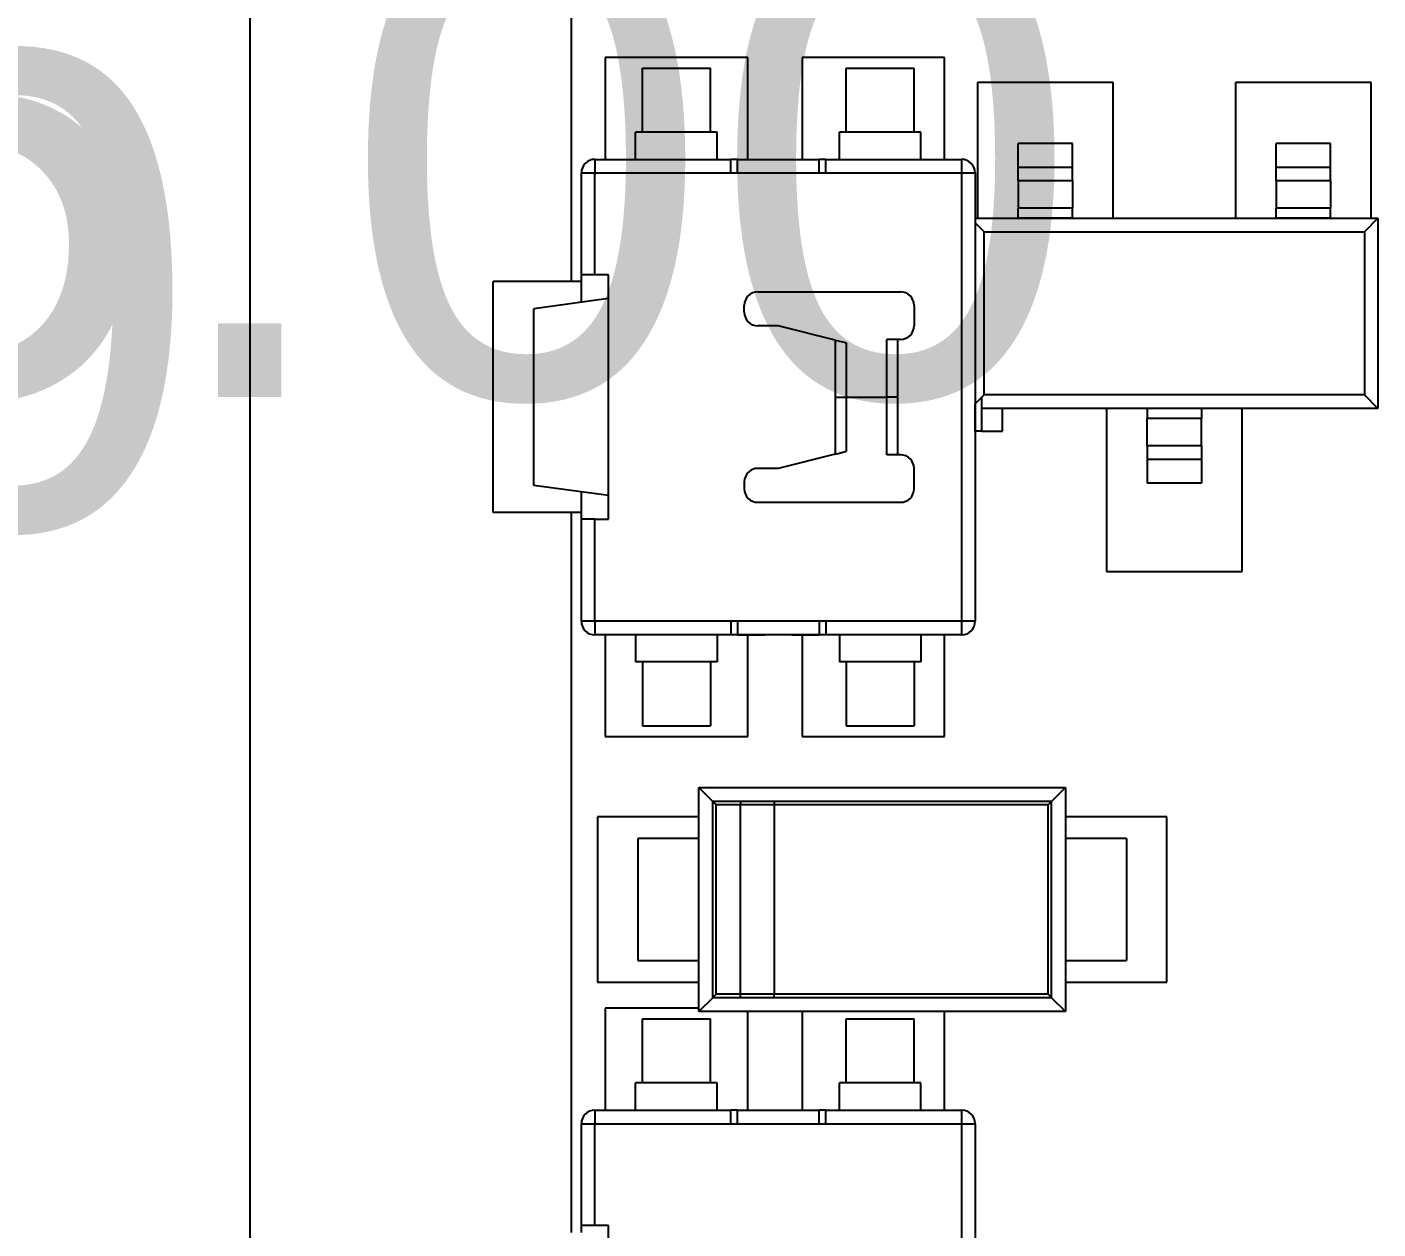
# Model space of a CAD drawing. Extents: x 97.2 to 170.2, y 87.9 to 131.3.
# Drawn here: x 108.06 to 118.01, y 101.81 to 110.66 of the extents above; entities that cross this region are included whole.
import ezdxf
from ezdxf.enums import TextEntityAlignment as Align

# ---------------------------------------------------------------- set-up
doc = ezdxf.new("R2010")
doc.units = 0
doc.layers.get('0').update_dxf_attribs({"linetype": 'CONTINUOUS'})
for name, color, linetype in [('Dimension002', 7, 'CONTINUOUS'), ('Dimension003', 7, 'CONTINUOUS'), ('ProjItem010', 7, 'CONTINUOUS')]:
    doc.layers.add(name, color=color, linetype=linetype)
doc.styles.get("Standard").update_dxf_attribs({"font": 'arial.ttf'})
doc.dimstyles.get("Standard").update_dxf_attribs({"dimscale": 0, "dimtxt": 2.5, "dimasz": 2.5, "dimexe": 1.25, "dimexo": 0.625, "dimtad": 1, "dimtxsty": 'STANDARD', "dimcen": 2.5, "dimazin": 3, "dimtfac": 1, "dimtmove": 0, "dimatfit": 3})

# ---------------------------------------------------------------- blocks, each defined once
blk = doc.blocks.new('*Dimension002')
at = {"color": 0}
for points in [[(109.283, 125.435), (110.117, 125.435), (109.7, 120.435)], [(109.283, 90.435), (110.117, 90.435), (109.7, 95.435)]]:
    blk.add_solid(points, dxfattribs=at)
at = {"layer": 'Dimension002'}
for p, q in [((112.067, 120.435), (109.7, 120.435)), ((109.7, 120.435), (109.7, 95.435)), ((112.067, 95.435), (109.7, 95.435))]:
    blk.add_line(p, q, dxfattribs=at)
blk.add_text('25.00', height=3.5, dxfattribs=at).set_placement((109.7, 107.935), align=Align.CENTER)
blk = doc.blocks.new('*Dimension003')
at = {"color": 0}
for points in [[(102.788, 123.935), (103.621, 123.935), (103.205, 118.935)], [(102.788, 90.435), (103.621, 90.435), (103.205, 95.435)]]:
    blk.add_solid(points, dxfattribs=at)
at = {"layer": 'Dimension003'}
for p, q in [((116.467, 118.935), (103.205, 118.935)), ((103.205, 95.435), (103.205, 118.935)), ((115.447, 95.435), (103.205, 95.435))]:
    blk.add_line(p, q, dxfattribs=at)
blk.add_text('23.50', height=3.5, dxfattribs=at).set_placement((103.205, 106.968), align=Align.CENTER)

msp = doc.modelspace()

# ---------------------------------------------------------------- linework, layer by layer
at = {"layer": 'ProjItem010'}
for p, q in [((112.067, 113.634), (112.067, 108.785)), ((112.317, 110.435), (112.317, 109.685)), ((113.367, 110.435), (112.317, 110.435)), ((112.317, 110.435), (112.317, 109.685)), ((113.367, 110.435), (112.317, 110.435)), ((113.367, 109.685), (113.367, 110.435)), ((113.367, 109.685), (113.367, 110.435)), ((113.767, 110.435), (113.767, 109.685)), ((114.817, 110.435), (113.767, 110.435)), ((113.767, 110.435), (113.767, 109.685)), ((114.817, 110.435), (113.767, 110.435)), ((114.817, 109.685), (114.817, 110.435)), ((114.817, 109.685), (114.817, 110.435)), ((112.592, 109.885), (112.592, 110.356)), ((112.592, 110.356), (113.092, 110.356)), ((112.592, 109.885), (112.592, 110.356)), ((112.592, 110.356), (113.092, 110.356)), ((113.092, 109.885), (113.092, 110.356)), ((113.092, 109.885), (113.092, 110.356)), ((114.092, 109.885), (114.092, 110.356)), ((114.092, 110.356), (114.592, 110.356)), ((114.092, 109.885), (114.092, 110.356)), ((114.092, 110.356), (114.592, 110.356)), ((114.592, 109.885), (114.592, 110.356)), ((114.592, 109.885), (114.592, 110.356)), ((116.058, 110.251), (115.058, 110.251)), ((115.058, 110.251), (115.058, 109.251)), ((116.058, 110.251), (115.058, 110.251)), ((115.058, 110.251), (115.058, 109.251)), ((116.058, 109.251), (116.058, 110.251)), ((116.058, 109.251), (116.058, 110.251)), ((117.958, 110.251), (116.958, 110.251)), ((116.958, 110.251), (116.958, 109.251)), ((117.958, 110.251), (116.958, 110.251)), ((116.958, 110.251), (116.958, 109.251)), ((117.958, 109.251), (117.958, 110.251)), ((117.958, 109.251), (117.958, 110.251)), ((112.542, 109.685), (112.542, 109.885)), ((112.592, 109.885), (112.542, 109.885)), ((112.542, 109.685), (112.542, 109.885)), ((112.592, 109.885), (112.542, 109.885)), ((113.092, 109.885), (112.592, 109.885)), ((113.092, 109.885), (112.592, 109.885)), ((113.142, 109.885), (113.092, 109.885)), ((113.142, 109.885), (113.092, 109.885)), ((113.142, 109.685), (113.142, 109.885)), ((113.142, 109.685), (113.142, 109.885)), ((114.042, 109.685), (114.042, 109.885)), ((114.092, 109.885), (114.042, 109.885)), ((114.042, 109.685), (114.042, 109.885)), ((114.092, 109.885), (114.042, 109.885)), ((114.592, 109.885), (114.092, 109.885)), ((114.592, 109.885), (114.092, 109.885)), ((114.642, 109.885), (114.592, 109.885)), ((114.642, 109.885), (114.592, 109.885)), ((114.642, 109.685), (114.642, 109.885)), ((114.642, 109.685), (114.642, 109.885)), ((115.358, 109.626), (115.358, 109.801)), ((115.758, 109.801), (115.358, 109.801)), ((115.358, 109.626), (115.358, 109.801)), ((115.758, 109.801), (115.358, 109.801)), ((115.358, 109.626), (115.358, 109.801)), ((115.358, 109.626), (115.358, 109.801)), ((115.758, 109.801), (115.358, 109.801)), ((115.758, 109.801), (115.358, 109.801)), ((115.358, 109.626), (115.358, 109.801)), ((115.358, 109.626), (115.358, 109.801)), ((115.758, 109.801), (115.358, 109.801)), ((115.758, 109.801), (115.358, 109.801)), ((115.758, 109.626), (115.758, 109.801)), ((115.758, 109.626), (115.758, 109.801)), ((115.758, 109.626), (115.758, 109.801)), ((115.758, 109.626), (115.758, 109.801)), ((115.758, 109.626), (115.758, 109.801)), ((115.758, 109.626), (115.758, 109.801)), ((117.258, 109.626), (117.258, 109.801)), ((117.658, 109.801), (117.258, 109.801)), ((117.258, 109.626), (117.258, 109.801)), ((117.658, 109.801), (117.258, 109.801)), ((117.258, 109.626), (117.258, 109.801)), ((117.258, 109.626), (117.258, 109.801)), ((117.658, 109.801), (117.258, 109.801)), ((117.658, 109.801), (117.258, 109.801)), ((117.258, 109.626), (117.258, 109.801)), ((117.258, 109.626), (117.258, 109.801)), ((117.658, 109.801), (117.258, 109.801)), ((117.658, 109.801), (117.258, 109.801)), ((117.658, 109.626), (117.658, 109.801)), ((117.658, 109.626), (117.658, 109.801)), ((117.658, 109.626), (117.658, 109.801)), ((117.658, 109.626), (117.658, 109.801)), ((117.658, 109.626), (117.658, 109.801)), ((117.658, 109.626), (117.658, 109.801)), ((112.242, 109.685), (113.242, 109.685)), ((112.242, 109.685), (113.242, 109.685)), ((113.292, 109.685), (113.242, 109.685)), ((113.292, 109.685), (113.242, 109.685)), ((113.292, 109.685), (113.892, 109.685)), ((113.292, 109.685), (113.892, 109.685)), ((113.942, 109.685), (113.892, 109.685)), ((113.942, 109.685), (113.892, 109.685)), ((113.942, 109.685), (114.942, 109.685)), ((113.942, 109.685), (114.942, 109.685)), ((115.758, 109.626), (115.358, 109.626)), ((115.758, 109.626), (115.358, 109.626)), ((115.758, 109.626), (115.358, 109.626)), ((115.758, 109.626), (115.358, 109.626)), ((115.758, 109.626), (115.358, 109.626)), ((115.758, 109.626), (115.358, 109.626)), ((117.658, 109.626), (117.258, 109.626)), ((117.658, 109.626), (117.258, 109.626)), ((117.658, 109.626), (117.258, 109.626)), ((117.658, 109.626), (117.258, 109.626)), ((117.658, 109.626), (117.258, 109.626)), ((117.658, 109.626), (117.258, 109.626)), ((112.142, 108.835), (112.142, 109.585)), ((112.142, 108.835), (112.142, 109.585)), ((112.242, 108.835), (112.242, 109.585)), ((112.242, 109.585), (113.242, 109.585)), ((112.242, 108.835), (112.242, 109.585)), ((112.242, 109.585), (113.242, 109.585)), ((113.242, 109.585), (113.292, 109.585)), ((113.242, 109.585), (113.292, 109.585)), ((113.292, 109.585), (113.892, 109.585)), ((113.292, 109.585), (113.892, 109.585)), ((113.892, 109.585), (113.942, 109.585)), ((113.892, 109.585), (113.942, 109.585)), ((113.942, 109.585), (114.942, 109.585)), ((113.942, 109.585), (114.942, 109.585)), ((114.942, 109.585), (114.942, 106.285)), ((114.942, 109.585), (114.942, 106.285)), ((115.042, 109.585), (115.042, 106.285)), ((115.042, 109.585), (115.042, 106.285)), ((115.758, 109.526), (115.358, 109.526)), ((115.758, 109.526), (115.358, 109.526)), ((115.758, 109.526), (115.358, 109.526)), ((115.758, 109.526), (115.358, 109.526)), ((115.758, 109.526), (115.358, 109.526)), ((115.758, 109.526), (115.358, 109.526)), ((117.658, 109.526), (117.258, 109.526)), ((117.658, 109.526), (117.258, 109.526)), ((117.658, 109.526), (117.258, 109.526)), ((117.658, 109.526), (117.258, 109.526)), ((117.658, 109.526), (117.258, 109.526)), ((117.658, 109.526), (117.258, 109.526)), ((115.358, 109.251), (115.358, 109.326)), ((115.358, 109.251), (115.358, 109.326)), ((115.758, 109.326), (115.358, 109.326)), ((115.358, 109.251), (115.358, 109.326)), ((115.358, 109.251), (115.358, 109.326)), ((115.758, 109.326), (115.358, 109.326)), ((115.758, 109.326), (115.358, 109.326)), ((115.358, 109.251), (115.358, 109.326)), ((115.358, 109.251), (115.358, 109.326)), ((115.758, 109.326), (115.358, 109.326)), ((115.758, 109.326), (115.358, 109.326)), ((115.758, 109.326), (115.358, 109.326)), ((115.758, 109.251), (115.758, 109.326)), ((115.758, 109.251), (115.758, 109.326)), ((115.758, 109.251), (115.758, 109.326)), ((115.758, 109.251), (115.758, 109.326)), ((115.758, 109.251), (115.758, 109.326)), ((115.758, 109.251), (115.758, 109.326)), ((117.258, 109.251), (117.258, 109.326)), ((117.258, 109.251), (117.258, 109.326)), ((117.658, 109.326), (117.258, 109.326)), ((117.258, 109.251), (117.258, 109.326)), ((117.258, 109.251), (117.258, 109.326)), ((117.658, 109.326), (117.258, 109.326)), ((117.658, 109.326), (117.258, 109.326)), ((117.258, 109.251), (117.258, 109.326)), ((117.258, 109.251), (117.258, 109.326)), ((117.658, 109.326), (117.258, 109.326)), ((117.658, 109.326), (117.258, 109.326)), ((117.658, 109.326), (117.258, 109.326)), ((117.658, 109.251), (117.658, 109.326)), ((117.658, 109.251), (117.658, 109.326)), ((117.658, 109.251), (117.658, 109.326)), ((117.658, 109.251), (117.658, 109.326)), ((117.658, 109.251), (117.658, 109.326)), ((117.658, 109.251), (117.658, 109.326)), ((115.042, 109.251), (118.008, 109.251)), ((115.042, 109.251), (118.008, 109.251)), ((115.758, 109.251), (115.358, 109.251)), ((115.758, 109.251), (115.358, 109.251)), ((115.758, 109.251), (115.358, 109.251)), ((115.758, 109.251), (115.358, 109.251)), ((115.758, 109.251), (115.358, 109.251)), ((115.758, 109.251), (115.358, 109.251)), ((117.658, 109.251), (117.258, 109.251)), ((117.658, 109.251), (117.258, 109.251)), ((117.658, 109.251), (117.258, 109.251)), ((117.658, 109.251), (117.258, 109.251)), ((117.658, 109.251), (117.258, 109.251)), ((117.658, 109.251), (117.258, 109.251)), ((118.008, 109.251), (117.908, 109.151)), ((118.008, 109.251), (117.908, 109.151)), ((118.008, 109.251), (118.008, 107.851)), ((118.008, 109.251), (118.008, 107.851)), ((115.042, 109.217), (115.108, 109.151)), ((115.042, 109.217), (115.108, 109.151)), ((115.108, 109.151), (117.908, 109.151)), ((115.108, 107.951), (115.108, 109.151)), ((115.108, 109.151), (117.908, 109.151)), ((115.108, 107.951), (115.108, 109.151)), ((117.908, 109.151), (117.908, 107.951)), ((117.908, 109.151), (117.908, 107.951)), ((112.142, 108.785), (112.142, 108.835)), ((112.142, 108.785), (112.142, 108.835)), ((112.342, 108.835), (112.242, 108.835)), ((112.342, 108.835), (112.242, 108.835)), ((112.342, 108.66), (112.342, 108.835)), ((112.342, 108.66), (112.342, 108.835)), ((112.142, 108.785), (111.492, 108.785)), ((111.492, 107.085), (111.492, 108.785)), ((112.142, 108.785), (111.492, 108.785)), ((111.492, 107.085), (111.492, 108.785)), ((112.142, 108.633), (112.142, 108.785)), ((112.142, 108.633), (112.142, 108.785)), ((112.342, 108.66), (111.792, 108.585)), ((112.342, 108.66), (111.792, 108.585)), ((112.342, 107.21), (112.342, 108.66)), ((112.342, 107.21), (112.342, 108.66)), ((113.442, 108.71), (114.392, 108.71)), ((113.442, 108.71), (114.392, 108.71)), ((114.392, 108.71), (114.492, 108.71)), ((114.392, 108.71), (114.492, 108.71)), ((111.792, 107.285), (111.792, 108.585)), ((111.792, 107.285), (111.792, 108.585)), ((113.342, 108.56), (113.342, 108.61)), ((113.342, 108.56), (113.342, 108.61)), ((114.592, 108.61), (114.592, 108.46)), ((114.592, 108.61), (114.592, 108.46)), ((113.592, 108.46), (113.442, 108.46)), ((113.592, 108.46), (113.442, 108.46)), ((114.012, 108.355), (113.592, 108.46)), ((114.012, 108.355), (113.592, 108.46)), ((114.012, 108.355), (114.012, 107.935)), ((114.012, 108.355), (114.012, 107.935)), ((114.092, 108.335), (114.092, 107.935)), ((114.092, 108.335), (114.092, 107.935)), ((114.392, 107.935), (114.392, 108.36)), ((114.392, 107.935), (114.392, 108.36)), ((114.492, 108.36), (114.472, 108.36)), ((114.492, 108.36), (114.472, 108.36)), ((114.472, 107.935), (114.472, 108.36)), ((114.472, 107.935), (114.472, 108.36)), ((114.012, 107.935), (114.012, 107.515)), ((114.012, 107.935), (114.012, 107.515)), ((114.092, 107.935), (114.092, 107.535)), ((114.092, 107.935), (114.092, 107.535)), ((114.092, 107.935), (114.392, 107.935)), ((114.092, 107.935), (114.392, 107.935)), ((114.392, 107.51), (114.392, 107.935)), ((114.392, 107.51), (114.392, 107.935)), ((114.472, 107.51), (114.472, 107.935)), ((114.472, 107.51), (114.472, 107.935)), ((115.042, 107.886), (115.108, 107.951)), ((115.042, 107.886), (115.108, 107.951)), ((115.092, 107.685), (115.092, 107.936)), ((115.092, 107.685), (115.092, 107.936)), ((117.908, 107.951), (115.108, 107.951)), ((117.908, 107.951), (115.108, 107.951)), ((118.008, 107.851), (117.908, 107.951)), ((118.008, 107.851), (117.908, 107.951)), ((115.042, 107.685), (115.042, 107.886)), ((115.042, 107.685), (115.042, 107.886)), ((118.008, 107.851), (115.092, 107.851)), ((118.008, 107.851), (115.092, 107.851)), ((115.242, 107.685), (115.242, 107.851)), ((115.242, 107.685), (115.242, 107.851)), ((116.008, 107.851), (116.008, 106.651)), ((116.008, 107.851), (116.008, 106.651)), ((116.308, 107.851), (116.308, 107.776)), ((116.708, 107.851), (116.308, 107.851)), ((116.308, 107.851), (116.308, 107.776)), ((116.708, 107.851), (116.308, 107.851)), ((116.708, 107.851), (116.708, 107.776)), ((116.708, 107.851), (116.708, 107.776)), ((117.008, 106.651), (117.008, 107.851)), ((117.008, 106.651), (117.008, 107.851)), ((116.708, 107.776), (116.308, 107.776)), ((116.708, 107.776), (116.308, 107.776)), ((115.092, 107.685), (115.042, 107.685)), ((115.092, 107.685), (115.042, 107.685)), ((116.708, 107.576), (116.308, 107.576)), ((116.708, 107.576), (116.308, 107.576)), ((114.012, 107.515), (113.592, 107.41)), ((114.012, 107.515), (113.592, 107.41)), ((114.492, 107.51), (114.472, 107.51)), ((114.492, 107.51), (114.472, 107.51)), ((116.308, 107.476), (116.308, 107.301)), ((116.308, 107.476), (116.308, 107.301)), ((116.708, 107.476), (116.308, 107.476)), ((116.708, 107.476), (116.308, 107.476)), ((116.708, 107.476), (116.708, 107.301)), ((116.708, 107.476), (116.708, 107.301)), ((113.592, 107.41), (113.442, 107.41)), ((113.592, 107.41), (113.442, 107.41)), ((114.592, 107.26), (114.592, 107.41)), ((114.592, 107.26), (114.592, 107.41)), ((112.342, 107.21), (111.792, 107.285)), ((112.342, 107.21), (111.792, 107.285)), ((112.142, 107.085), (112.142, 107.237)), ((112.142, 107.085), (112.142, 107.237)), ((113.342, 107.31), (113.342, 107.26)), ((113.342, 107.31), (113.342, 107.26)), ((116.708, 107.301), (116.308, 107.301)), ((116.708, 107.301), (116.308, 107.301)), ((112.342, 107.035), (112.342, 107.21)), ((112.342, 107.035), (112.342, 107.21)), ((113.442, 107.16), (114.392, 107.16)), ((113.442, 107.16), (114.392, 107.16)), ((114.392, 107.16), (114.492, 107.16)), ((114.392, 107.16), (114.492, 107.16)), ((112.142, 107.085), (111.492, 107.085)), ((112.142, 107.085), (111.492, 107.085)), ((112.067, 107.085), (112.067, 101.785)), ((112.142, 107.035), (112.142, 107.085)), ((112.142, 107.035), (112.142, 107.085)), ((112.142, 106.285), (112.142, 107.035)), ((112.142, 106.285), (112.142, 107.035)), ((112.242, 107.035), (112.342, 107.035)), ((112.242, 107.035), (112.342, 107.035)), ((112.242, 106.285), (112.242, 107.035)), ((112.242, 106.285), (112.242, 107.035)), ((116.008, 106.651), (117.008, 106.651)), ((116.008, 106.651), (117.008, 106.651)), ((113.242, 106.285), (112.242, 106.285)), ((113.242, 106.285), (112.242, 106.285)), ((113.292, 106.285), (113.242, 106.285)), ((113.292, 106.285), (113.242, 106.285)), ((113.892, 106.285), (113.292, 106.285)), ((113.892, 106.285), (113.292, 106.285)), ((113.942, 106.285), (113.892, 106.285)), ((113.942, 106.285), (113.892, 106.285)), ((114.942, 106.285), (113.942, 106.285)), ((114.942, 106.285), (113.942, 106.285)), ((113.242, 106.185), (112.242, 106.185)), ((113.242, 106.185), (112.242, 106.185)), ((112.317, 106.185), (112.317, 105.435)), ((112.317, 106.185), (112.317, 105.435)), ((113.142, 106.185), (112.542, 106.185)), ((112.542, 106.185), (112.542, 105.985)), ((113.142, 106.185), (112.542, 106.185)), ((112.542, 106.185), (112.542, 105.985)), ((113.142, 106.185), (113.142, 105.985)), ((113.142, 106.185), (113.142, 105.985)), ((113.942, 106.185), (113.242, 106.185)), ((113.942, 106.185), (113.242, 106.185)), ((113.892, 106.185), (113.292, 106.185)), ((113.892, 106.185), (113.292, 106.185)), ((113.367, 105.435), (113.367, 106.185)), ((113.367, 105.435), (113.367, 106.185)), ((113.767, 106.185), (113.767, 105.435)), ((113.767, 106.185), (113.767, 105.435)), ((114.942, 106.185), (113.942, 106.185)), ((114.942, 106.185), (113.942, 106.185)), ((114.642, 106.185), (114.042, 106.185)), ((114.042, 106.185), (114.042, 105.985)), ((114.642, 106.185), (114.042, 106.185)), ((114.042, 106.185), (114.042, 105.985)), ((114.642, 106.185), (114.642, 105.985)), ((114.642, 106.185), (114.642, 105.985)), ((114.817, 105.435), (114.817, 106.185)), ((114.817, 105.435), (114.817, 106.185)), ((112.592, 105.985), (112.542, 105.985)), ((112.592, 105.985), (112.542, 105.985)), ((112.592, 105.985), (112.592, 105.514)), ((112.592, 105.985), (112.592, 105.514)), ((113.092, 105.985), (112.592, 105.985)), ((113.092, 105.985), (112.592, 105.985)), ((113.142, 105.985), (113.092, 105.985)), ((113.092, 105.985), (113.092, 105.514)), ((113.142, 105.985), (113.092, 105.985)), ((113.092, 105.985), (113.092, 105.514)), ((114.092, 105.985), (114.042, 105.985)), ((114.092, 105.985), (114.042, 105.985)), ((114.092, 105.985), (114.092, 105.514)), ((114.092, 105.985), (114.092, 105.514)), ((114.592, 105.985), (114.092, 105.985)), ((114.592, 105.985), (114.092, 105.985)), ((114.642, 105.985), (114.592, 105.985)), ((114.592, 105.985), (114.592, 105.514)), ((114.642, 105.985), (114.592, 105.985)), ((114.592, 105.985), (114.592, 105.514)), ((112.592, 105.514), (113.092, 105.514)), ((112.592, 105.514), (113.092, 105.514)), ((114.092, 105.514), (114.592, 105.514)), ((114.092, 105.514), (114.592, 105.514)), ((112.317, 105.435), (113.367, 105.435)), ((112.317, 105.435), (113.367, 105.435)), ((113.767, 105.435), (114.817, 105.435)), ((113.767, 105.435), (114.817, 105.435)), ((113.007, 104.686), (113.007, 105.061)), ((113.11, 104.958), (113.007, 105.061)), ((113.007, 105.061), (115.707, 105.061)), ((113.007, 104.686), (113.007, 105.061)), ((113.11, 104.958), (113.007, 105.061)), ((113.007, 105.061), (115.707, 105.061)), ((115.605, 104.958), (115.707, 105.061)), ((115.605, 104.958), (115.707, 105.061)), ((115.707, 105.061), (115.707, 104.686)), ((115.707, 105.061), (115.707, 104.686)), ((113.11, 103.513), (113.11, 104.958)), ((113.313, 104.958), (113.11, 104.958)), ((113.11, 103.513), (113.11, 104.958)), ((113.313, 104.958), (113.11, 104.958)), ((113.563, 104.958), (113.313, 104.958)), ((113.563, 104.958), (113.313, 104.958)), ((115.605, 104.958), (113.563, 104.958)), ((115.605, 104.958), (113.563, 104.958)), ((115.605, 103.513), (115.605, 104.958)), ((115.605, 103.513), (115.605, 104.958)), ((113.134, 103.538), (113.134, 104.934)), ((113.313, 104.934), (113.134, 104.934)), ((113.134, 103.538), (113.134, 104.934)), ((113.313, 104.934), (113.134, 104.934)), ((113.563, 104.934), (113.313, 104.934)), ((113.563, 104.934), (113.313, 104.934)), ((113.313, 103.538), (113.313, 104.934)), ((113.313, 103.538), (113.313, 104.934)), ((115.58, 104.934), (113.563, 104.934)), ((115.58, 104.934), (113.563, 104.934)), ((113.563, 104.934), (113.563, 103.538)), ((113.563, 104.934), (113.563, 103.538)), ((115.58, 103.538), (115.58, 104.934)), ((115.58, 103.538), (115.58, 104.934)), ((113.007, 104.845), (112.262, 104.845)), ((112.262, 104.845), (112.262, 103.626)), ((113.007, 104.845), (112.262, 104.845)), ((112.262, 104.845), (112.262, 103.626)), ((116.453, 104.845), (115.707, 104.845)), ((116.453, 104.845), (115.707, 104.845)), ((116.453, 103.626), (116.453, 104.845)), ((116.453, 103.626), (116.453, 104.845)), ((112.557, 104.686), (112.557, 103.786)), ((113.007, 104.686), (112.557, 104.686)), ((112.557, 104.686), (112.557, 103.786)), ((113.007, 104.686), (112.557, 104.686)), ((113.007, 103.786), (113.007, 104.686)), ((113.007, 103.786), (113.007, 104.686)), ((115.707, 104.686), (115.707, 103.786)), ((116.157, 104.686), (115.707, 104.686)), ((115.707, 104.686), (115.707, 103.786)), ((116.157, 104.686), (115.707, 104.686)), ((116.157, 104.686), (116.157, 103.786)), ((116.157, 104.686), (116.157, 103.786)), ((112.557, 103.786), (113.007, 103.786)), ((112.557, 103.786), (113.007, 103.786)), ((113.007, 103.411), (113.007, 103.786)), ((113.007, 103.411), (113.007, 103.786)), ((115.707, 103.786), (115.707, 103.411)), ((115.707, 103.786), (116.157, 103.786)), ((115.707, 103.786), (115.707, 103.411)), ((115.707, 103.786), (116.157, 103.786)), ((112.262, 103.626), (113.007, 103.626)), ((112.262, 103.626), (113.007, 103.626)), ((115.707, 103.626), (116.453, 103.626)), ((115.707, 103.626), (116.453, 103.626)), ((113.11, 103.513), (113.007, 103.411)), ((113.11, 103.513), (113.007, 103.411)), ((113.313, 103.513), (113.11, 103.513)), ((113.313, 103.513), (113.11, 103.513)), ((113.313, 103.538), (113.134, 103.538)), ((113.313, 103.538), (113.134, 103.538)), ((113.563, 103.538), (113.313, 103.538)), ((113.563, 103.538), (113.313, 103.538)), ((113.563, 103.513), (113.313, 103.513)), ((113.563, 103.513), (113.313, 103.513)), ((115.58, 103.538), (113.563, 103.538)), ((115.58, 103.538), (113.563, 103.538)), ((115.605, 103.513), (113.563, 103.513)), ((115.605, 103.513), (113.563, 103.513)), ((115.605, 103.513), (115.707, 103.411)), ((115.605, 103.513), (115.707, 103.411)), ((112.317, 103.435), (112.317, 102.685)), ((113.007, 103.435), (112.317, 103.435)), ((112.317, 103.435), (112.317, 102.685)), ((113.007, 103.435), (112.317, 103.435)), ((115.707, 103.411), (113.007, 103.411)), ((115.707, 103.411), (113.007, 103.411)), ((113.367, 102.685), (113.367, 103.411)), ((113.367, 102.685), (113.367, 103.411)), ((113.767, 103.411), (113.767, 102.685)), ((113.767, 103.411), (113.767, 102.685)), ((114.817, 102.685), (114.817, 103.411)), ((114.817, 102.685), (114.817, 103.411)), ((112.592, 102.885), (112.592, 103.356)), ((112.592, 103.356), (113.092, 103.356)), ((112.592, 102.885), (112.592, 103.356)), ((112.592, 103.356), (113.092, 103.356)), ((113.092, 102.885), (113.092, 103.356)), ((113.092, 102.885), (113.092, 103.356)), ((114.092, 102.885), (114.092, 103.356)), ((114.092, 103.356), (114.592, 103.356)), ((114.092, 102.885), (114.092, 103.356)), ((114.092, 103.356), (114.592, 103.356)), ((114.592, 102.885), (114.592, 103.356)), ((114.592, 102.885), (114.592, 103.356)), ((112.542, 102.685), (112.542, 102.885)), ((112.592, 102.885), (112.542, 102.885)), ((112.542, 102.685), (112.542, 102.885)), ((112.592, 102.885), (112.542, 102.885)), ((113.092, 102.885), (112.592, 102.885)), ((113.092, 102.885), (112.592, 102.885)), ((113.142, 102.885), (113.092, 102.885)), ((113.142, 102.885), (113.092, 102.885)), ((113.142, 102.685), (113.142, 102.885)), ((113.142, 102.685), (113.142, 102.885)), ((114.042, 102.685), (114.042, 102.885)), ((114.092, 102.885), (114.042, 102.885)), ((114.042, 102.685), (114.042, 102.885)), ((114.092, 102.885), (114.042, 102.885)), ((114.592, 102.885), (114.092, 102.885)), ((114.592, 102.885), (114.092, 102.885)), ((114.642, 102.885), (114.592, 102.885)), ((114.642, 102.885), (114.592, 102.885)), ((114.642, 102.685), (114.642, 102.885)), ((114.642, 102.685), (114.642, 102.885)), ((112.242, 102.685), (113.242, 102.685)), ((112.242, 102.685), (113.242, 102.685)), ((113.292, 102.685), (113.242, 102.685)), ((113.292, 102.685), (113.242, 102.685)), ((113.292, 102.685), (113.892, 102.685)), ((113.292, 102.685), (113.892, 102.685)), ((113.942, 102.685), (113.892, 102.685)), ((113.942, 102.685), (113.892, 102.685)), ((113.942, 102.685), (114.942, 102.685)), ((113.942, 102.685), (114.942, 102.685)), ((112.142, 101.835), (112.142, 102.585)), ((112.142, 101.835), (112.142, 102.585)), ((112.242, 101.835), (112.242, 102.585)), ((112.242, 102.585), (113.242, 102.585)), ((112.242, 101.835), (112.242, 102.585)), ((112.242, 102.585), (113.242, 102.585)), ((113.242, 102.585), (113.292, 102.585)), ((113.242, 102.585), (113.292, 102.585)), ((113.292, 102.585), (113.892, 102.585)), ((113.292, 102.585), (113.892, 102.585)), ((113.892, 102.585), (113.942, 102.585)), ((113.892, 102.585), (113.942, 102.585)), ((113.942, 102.585), (114.942, 102.585)), ((113.942, 102.585), (114.942, 102.585)), ((114.942, 102.585), (114.942, 99.285)), ((114.942, 102.585), (114.942, 99.285)), ((115.042, 102.585), (115.042, 99.285)), ((115.042, 102.585), (115.042, 99.285)), ((112.142, 101.785), (112.142, 101.835)), ((112.142, 101.785), (112.142, 101.835)), ((112.342, 101.835), (112.242, 101.835)), ((112.342, 101.835), (112.242, 101.835)), ((112.342, 101.66), (112.342, 101.835)), ((112.342, 101.66), (112.342, 101.835))]:
    msp.add_line(p, q, dxfattribs=at)
for centre, start, end in [((112.242, 109.585), 90, 180), ((112.242, 109.585), 90, 180), ((112.242, 109.585), 90, 180), ((112.242, 109.585), 90, 180), ((114.942, 109.585), 0, 90), ((114.942, 109.585), 0, 90), ((114.942, 109.585), 0, 90), ((114.942, 109.585), 0, 90), ((113.442, 108.61), 90, 180), ((113.442, 108.61), 90, 180), ((114.492, 108.61), 0, 90), ((114.492, 108.61), 0, 90), ((113.442, 108.56), 180, -90), ((113.442, 108.56), 180, -90), ((114.492, 108.46), -90, 0), ((114.492, 108.46), -90, 0), ((114.492, 107.41), 0, 90), ((114.492, 107.41), 0, 90), ((113.442, 107.31), 90, 180), ((113.442, 107.31), 90, 180), ((113.442, 107.26), 180, -90), ((113.442, 107.26), 180, -90), ((114.492, 107.26), -90, 0), ((114.492, 107.26), -90, 0), ((112.242, 106.285), 180, -90), ((112.242, 106.285), 180, -90), ((114.942, 106.285), -90, 0), ((114.942, 106.285), -90, 0), ((112.242, 102.585), 90, 180), ((112.242, 102.585), 90, 180), ((112.242, 102.585), 90, 180), ((112.242, 102.585), 90, 180), ((114.942, 102.585), 0, 90), ((114.942, 102.585), 0, 90), ((114.942, 102.585), 0, 90), ((114.942, 102.585), 0, 90)]:
    msp.add_arc(centre, 0.1, start, end, dxfattribs=at)
for points, degree in [([(112.242, 109.685), (112.242, 109.686), (112.242, 109.638), (112.242, 109.585)], 3), ([(112.242, 109.685), (112.242, 109.686), (112.242, 109.638), (112.242, 109.585)], 3), ([(113.242, 109.585), (113.242, 109.638), (113.242, 109.686), (113.242, 109.685)], 3), ([(113.242, 109.585), (113.242, 109.638), (113.242, 109.686), (113.242, 109.685)], 3), ([(113.292, 109.585), (113.292, 109.638), (113.292, 109.686), (113.292, 109.685)], 3), ([(113.292, 109.585), (113.292, 109.638), (113.292, 109.686), (113.292, 109.685)], 3), ([(113.892, 109.585), (113.892, 109.638), (113.892, 109.686), (113.892, 109.685)], 3), ([(113.892, 109.585), (113.892, 109.638), (113.892, 109.686), (113.892, 109.685)], 3), ([(113.942, 109.585), (113.942, 109.638), (113.942, 109.686), (113.942, 109.685)], 3), ([(113.942, 109.585), (113.942, 109.638), (113.942, 109.686), (113.942, 109.685)], 3), ([(114.942, 109.685), (114.942, 109.686), (114.942, 109.638), (114.942, 109.585)], 3), ([(114.942, 109.685), (114.942, 109.686), (114.942, 109.638), (114.942, 109.585)], 3), ([(115.358, 109.526), (115.358, 109.525), (115.358, 109.573), (115.358, 109.626)], 3), ([(115.358, 109.526), (115.358, 109.525), (115.358, 109.573), (115.358, 109.626)], 3), ([(115.358, 109.526), (115.358, 109.525), (115.358, 109.573), (115.358, 109.626)], 3), ([(115.358, 109.526), (115.358, 109.525), (115.358, 109.573), (115.358, 109.626)], 3), ([(115.358, 109.526), (115.358, 109.525), (115.358, 109.573), (115.358, 109.626)], 3), ([(115.358, 109.526), (115.358, 109.525), (115.358, 109.573), (115.358, 109.626)], 3), ([(115.758, 109.526), (115.758, 109.525), (115.758, 109.573), (115.758, 109.626)], 3), ([(115.758, 109.526), (115.758, 109.525), (115.758, 109.573), (115.758, 109.626)], 3), ([(115.758, 109.526), (115.758, 109.525), (115.758, 109.573), (115.758, 109.626)], 3), ([(115.758, 109.526), (115.758, 109.525), (115.758, 109.573), (115.758, 109.626)], 3), ([(115.758, 109.526), (115.758, 109.525), (115.758, 109.573), (115.758, 109.626)], 3), ([(115.758, 109.526), (115.758, 109.525), (115.758, 109.573), (115.758, 109.626)], 3), ([(117.258, 109.526), (117.258, 109.525), (117.258, 109.573), (117.258, 109.626)], 3), ([(117.258, 109.526), (117.258, 109.525), (117.258, 109.573), (117.258, 109.626)], 3), ([(117.258, 109.526), (117.258, 109.525), (117.258, 109.573), (117.258, 109.626)], 3), ([(117.258, 109.526), (117.258, 109.525), (117.258, 109.573), (117.258, 109.626)], 3), ([(117.258, 109.526), (117.258, 109.525), (117.258, 109.573), (117.258, 109.626)], 3), ([(117.258, 109.526), (117.258, 109.525), (117.258, 109.573), (117.258, 109.626)], 3), ([(117.658, 109.526), (117.658, 109.525), (117.658, 109.573), (117.658, 109.626)], 3), ([(117.658, 109.526), (117.658, 109.525), (117.658, 109.573), (117.658, 109.626)], 3), ([(117.658, 109.526), (117.658, 109.525), (117.658, 109.573), (117.658, 109.626)], 3), ([(117.658, 109.526), (117.658, 109.525), (117.658, 109.573), (117.658, 109.626)], 3), ([(117.658, 109.526), (117.658, 109.525), (117.658, 109.573), (117.658, 109.626)], 3), ([(117.658, 109.526), (117.658, 109.525), (117.658, 109.573), (117.658, 109.626)], 3), ([(112.142, 109.585), (112.141, 109.585), (112.189, 109.585), (112.242, 109.585)], 3), ([(112.142, 109.585), (112.141, 109.585), (112.189, 109.585), (112.242, 109.585)], 3), ([(114.942, 109.585), (114.996, 109.585), (115.043, 109.585), (115.042, 109.585)], 3), ([(114.942, 109.585), (114.996, 109.585), (115.043, 109.585), (115.042, 109.585)], 3), ([(115.358, 109.526), (115.358, 109.529), (115.358, 109.433), (115.358, 109.326)], 3), ([(115.358, 109.526), (115.358, 109.529), (115.358, 109.433), (115.358, 109.326)], 3), ([(115.358, 109.526), (115.358, 109.529), (115.358, 109.433), (115.358, 109.326)], 3), ([(115.358, 109.526), (115.358, 109.529), (115.358, 109.433), (115.358, 109.326)], 3), ([(115.358, 109.526), (115.358, 109.529), (115.358, 109.433), (115.358, 109.326)], 3), ([(115.358, 109.526), (115.358, 109.529), (115.358, 109.433), (115.358, 109.326)], 3), ([(115.758, 109.526), (115.758, 109.529), (115.758, 109.433), (115.758, 109.326)], 3), ([(115.758, 109.526), (115.758, 109.529), (115.758, 109.433), (115.758, 109.326)], 3), ([(115.758, 109.526), (115.758, 109.529), (115.758, 109.433), (115.758, 109.326)], 3), ([(115.758, 109.526), (115.758, 109.529), (115.758, 109.433), (115.758, 109.326)], 3), ([(115.758, 109.526), (115.758, 109.529), (115.758, 109.433), (115.758, 109.326)], 3), ([(115.758, 109.526), (115.758, 109.529), (115.758, 109.433), (115.758, 109.326)], 3), ([(117.258, 109.526), (117.258, 109.529), (117.258, 109.433), (117.258, 109.326)], 3), ([(117.258, 109.526), (117.258, 109.529), (117.258, 109.433), (117.258, 109.326)], 3), ([(117.258, 109.526), (117.258, 109.529), (117.258, 109.433), (117.258, 109.326)], 3), ([(117.258, 109.526), (117.258, 109.529), (117.258, 109.433), (117.258, 109.326)], 3), ([(117.258, 109.526), (117.258, 109.529), (117.258, 109.433), (117.258, 109.326)], 3), ([(117.258, 109.526), (117.258, 109.529), (117.258, 109.433), (117.258, 109.326)], 3), ([(117.658, 109.526), (117.658, 109.529), (117.658, 109.433), (117.658, 109.326)], 3), ([(117.658, 109.526), (117.658, 109.529), (117.658, 109.433), (117.658, 109.326)], 3), ([(117.658, 109.526), (117.658, 109.529), (117.658, 109.433), (117.658, 109.326)], 3), ([(117.658, 109.526), (117.658, 109.529), (117.658, 109.433), (117.658, 109.326)], 3), ([(117.658, 109.526), (117.658, 109.529), (117.658, 109.433), (117.658, 109.326)], 3), ([(117.658, 109.526), (117.658, 109.529), (117.658, 109.433), (117.658, 109.326)], 3), ([(112.242, 108.835), (112.189, 108.835), (112.141, 108.835), (112.142, 108.835)], 3), ([(112.242, 108.835), (112.189, 108.835), (112.141, 108.835), (112.142, 108.835)], 3), ([(114.012, 108.355), (114.055, 108.344), (114.093, 108.335), (114.092, 108.335)], 3), ([(114.012, 108.355), (114.055, 108.344), (114.093, 108.335), (114.092, 108.335)], 3), ([(114.472, 108.36), (114.429, 108.36), (114.391, 108.36), (114.392, 108.36)], 3), ([(114.472, 108.36), (114.429, 108.36), (114.391, 108.36), (114.392, 108.36)], 3), ([(114.012, 107.935), (114.055, 107.935), (114.093, 107.935), (114.092, 107.935)], 3), ([(114.012, 107.935), (114.055, 107.935), (114.093, 107.935), (114.092, 107.935)], 3), ([(114.472, 107.935), (114.429, 107.935), (114.391, 107.935), (114.392, 107.935)], 3), ([(114.472, 107.935), (114.429, 107.935), (114.391, 107.935), (114.392, 107.935)], 3), ([(116.308, 107.576), (116.308, 107.574), (116.308, 107.67), (116.308, 107.776)], 3), ([(116.308, 107.576), (116.308, 107.574), (116.308, 107.67), (116.308, 107.776)], 3), ([(116.708, 107.576), (116.708, 107.574), (116.708, 107.67), (116.708, 107.776)], 3), ([(116.708, 107.576), (116.708, 107.574), (116.708, 107.67), (116.708, 107.776)], 3), ([(115.092, 107.685), (115.172, 107.685), (115.244, 107.685), (115.242, 107.685)], 3), ([(115.092, 107.685), (115.172, 107.685), (115.244, 107.685), (115.242, 107.685)], 3), ([(114.012, 107.515), (114.055, 107.526), (114.093, 107.535), (114.092, 107.535)], 3), ([(114.012, 107.515), (114.055, 107.526), (114.093, 107.535), (114.092, 107.535)], 3), ([(116.308, 107.576), (116.308, 107.578), (116.308, 107.53), (116.308, 107.476)], 3), ([(116.308, 107.576), (116.308, 107.578), (116.308, 107.53), (116.308, 107.476)], 3), ([(116.708, 107.576), (116.708, 107.578), (116.708, 107.53), (116.708, 107.476)], 3), ([(116.708, 107.576), (116.708, 107.578), (116.708, 107.53), (116.708, 107.476)], 3), ([(114.472, 107.51), (114.429, 107.51), (114.391, 107.51), (114.392, 107.51)], 3), ([(114.472, 107.51), (114.429, 107.51), (114.391, 107.51), (114.392, 107.51)], 3), ([(112.242, 107.035), (112.189, 107.035), (112.141, 107.035), (112.142, 107.035)], 3), ([(112.242, 107.035), (112.189, 107.035), (112.141, 107.035), (112.142, 107.035)], 3), ([(112.242, 106.285), (112.189, 106.285), (112.141, 106.285), (112.142, 106.285)], 3), ([(112.242, 106.285), (112.189, 106.285), (112.141, 106.285), (112.142, 106.285)], 3), ([(112.242, 106.285), (112.242, 106.232), (112.242, 106.184), (112.242, 106.185)], 3), ([(112.242, 106.285), (112.242, 106.232), (112.242, 106.184), (112.242, 106.185)], 3), ([(113.242, 106.285), (113.242, 106.232), (113.242, 106.184), (113.242, 106.185)], 3), ([(113.242, 106.285), (113.242, 106.232), (113.242, 106.184), (113.242, 106.185)], 3), ([(113.292, 106.285), (113.292, 106.232), (113.292, 106.184), (113.292, 106.185)], 3), ([(113.292, 106.285), (113.292, 106.232), (113.292, 106.184), (113.292, 106.185)], 3), ([(113.892, 106.285), (113.892, 106.232), (113.892, 106.184), (113.892, 106.185)], 3), ([(113.892, 106.285), (113.892, 106.232), (113.892, 106.184), (113.892, 106.185)], 3), ([(113.942, 106.285), (113.942, 106.232), (113.942, 106.184), (113.942, 106.185)], 3), ([(113.942, 106.285), (113.942, 106.232), (113.942, 106.184), (113.942, 106.185)], 3), ([(115.042, 106.285), (115.043, 106.285), (114.996, 106.285), (114.942, 106.285)], 3), ([(114.942, 106.285), (114.942, 106.232), (114.942, 106.184), (114.942, 106.185)], 3), ([(115.042, 106.285), (115.043, 106.285), (114.996, 106.285), (114.942, 106.285)], 3), ([(114.942, 106.285), (114.942, 106.232), (114.942, 106.184), (114.942, 106.185)], 3), ([(113.292, 106.185), (113.29, 106.185), (113.385, 106.185), (113.492, 106.185)], 3), ([(113.292, 106.185), (113.29, 106.185), (113.385, 106.185), (113.492, 106.185)], 3), ([(113.692, 106.185), (113.799, 106.185), (113.894, 106.185), (113.892, 106.185)], 3), ([(113.692, 106.185), (113.799, 106.185), (113.894, 106.185), (113.892, 106.185)], 3), ([(113.11, 104.958), (113.114, 104.954), (113.134, 104.934)], 2), ([(113.11, 104.958), (113.114, 104.954), (113.134, 104.934)], 2), ([(113.313, 104.958), (113.313, 104.954), (113.313, 104.934)], 2), ([(113.313, 104.958), (113.313, 104.954), (113.313, 104.934)], 2), ([(113.563, 104.958), (113.563, 104.954), (113.563, 104.934)], 2), ([(113.563, 104.958), (113.563, 104.954), (113.563, 104.934)], 2), ([(115.605, 104.958), (115.6, 104.954), (115.58, 104.934)], 2), ([(115.605, 104.958), (115.6, 104.954), (115.58, 104.934)], 2), ([(113.11, 103.513), (113.114, 103.518), (113.134, 103.538)], 2), ([(113.11, 103.513), (113.114, 103.518), (113.134, 103.538)], 2), ([(113.313, 103.513), (113.313, 103.518), (113.313, 103.538)], 2), ([(113.313, 103.513), (113.313, 103.518), (113.313, 103.538)], 2), ([(113.563, 103.513), (113.563, 103.518), (113.563, 103.538)], 2), ([(113.563, 103.513), (113.563, 103.518), (113.563, 103.538)], 2), ([(115.605, 103.513), (115.6, 103.518), (115.58, 103.538)], 2), ([(115.605, 103.513), (115.6, 103.518), (115.58, 103.538)], 2), ([(112.242, 102.685), (112.242, 102.686), (112.242, 102.638), (112.242, 102.585)], 3), ([(112.242, 102.685), (112.242, 102.686), (112.242, 102.638), (112.242, 102.585)], 3), ([(113.242, 102.585), (113.242, 102.638), (113.242, 102.686), (113.242, 102.685)], 3), ([(113.242, 102.585), (113.242, 102.638), (113.242, 102.686), (113.242, 102.685)], 3), ([(113.292, 102.585), (113.292, 102.638), (113.292, 102.686), (113.292, 102.685)], 3), ([(113.292, 102.585), (113.292, 102.638), (113.292, 102.686), (113.292, 102.685)], 3), ([(113.892, 102.585), (113.892, 102.638), (113.892, 102.686), (113.892, 102.685)], 3), ([(113.892, 102.585), (113.892, 102.638), (113.892, 102.686), (113.892, 102.685)], 3), ([(113.942, 102.585), (113.942, 102.638), (113.942, 102.686), (113.942, 102.685)], 3), ([(113.942, 102.585), (113.942, 102.638), (113.942, 102.686), (113.942, 102.685)], 3), ([(114.942, 102.685), (114.942, 102.686), (114.942, 102.638), (114.942, 102.585)], 3), ([(114.942, 102.685), (114.942, 102.686), (114.942, 102.638), (114.942, 102.585)], 3), ([(112.142, 102.585), (112.141, 102.585), (112.189, 102.585), (112.242, 102.585)], 3), ([(112.142, 102.585), (112.141, 102.585), (112.189, 102.585), (112.242, 102.585)], 3), ([(114.942, 102.585), (114.996, 102.585), (115.043, 102.585), (115.042, 102.585)], 3), ([(114.942, 102.585), (114.996, 102.585), (115.043, 102.585), (115.042, 102.585)], 3), ([(112.242, 101.835), (112.189, 101.835), (112.141, 101.835), (112.142, 101.835)], 3), ([(112.242, 101.835), (112.189, 101.835), (112.141, 101.835), (112.142, 101.835)], 3)]:
    msp.add_open_spline(points, degree=degree, dxfattribs=at)

# ---------------------------------------------------------------- dimensions: what is measured, and where the dimension line sits
at = {"layer": 'Dimension002'}
dim = msp.add_linear_dim(base=(109.7, 107.935), p1=(112.067, 120.435), p2=(112.067, 95.435), angle=90, text='25.00', dimstyle='STANDARD', dxfattribs=at)
dim.commit()
dim.dimension.update_dxf_attribs({"geometry": '*Dimension002', "text_midpoint": (104.7, 107.935)})
at = {"layer": 'Dimension003'}
dim = msp.add_linear_dim(base=(103.205, 106.968), p1=(115.447, 95.435), p2=(116.467, 118.935), angle=90, text='23.50', dimstyle='STANDARD', dxfattribs=at)
dim.commit()
dim.dimension.update_dxf_attribs({"geometry": '*Dimension003', "text_midpoint": (108.2, 107.185)})

doc.saveas('drawing.dxf')
